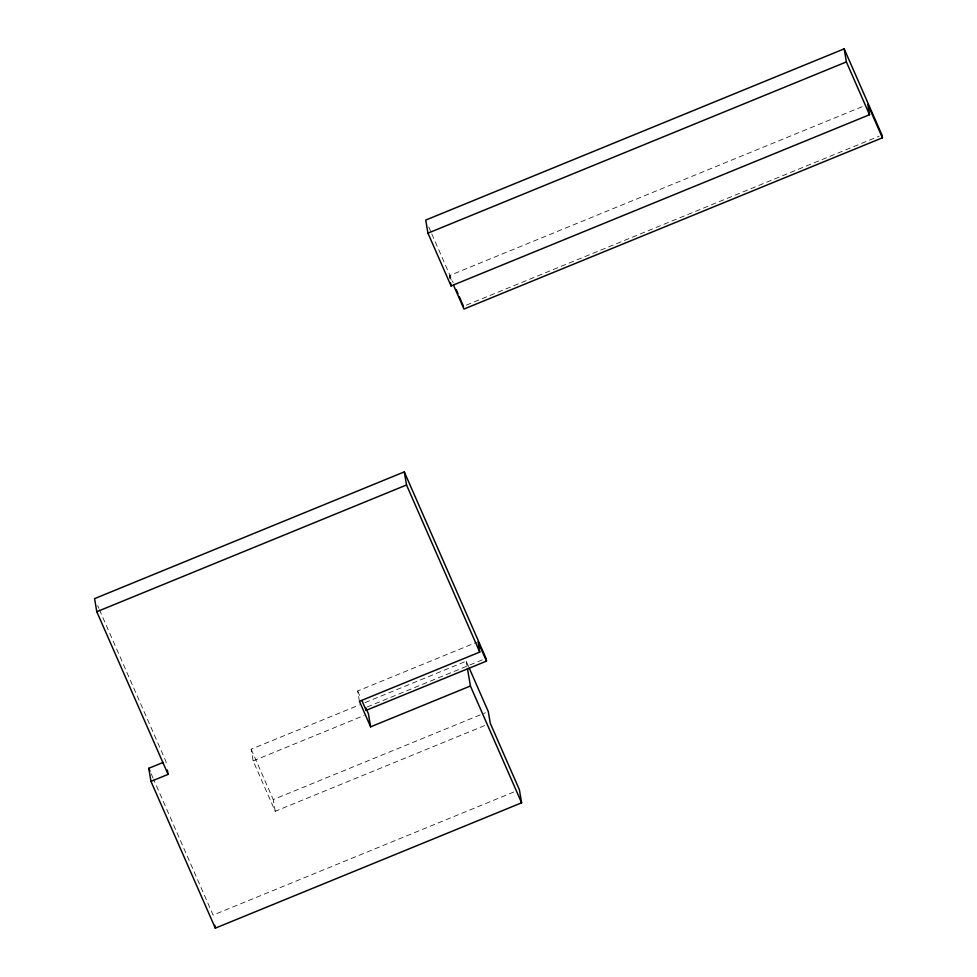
<?xml version="1.0" encoding="UTF-8"?>
<svg xmlns="http://www.w3.org/2000/svg" width="977" height="977" viewBox="0 0 977 977"><rect width="100%" height="100%" fill="white"/><g stroke="black" fill="none" stroke-linecap="round" stroke-linejoin="round"><path stroke-width="0.73" stroke-dasharray="4.88 3.66" d="M449.835 278.579L449.335 275.636L863.558 106.127M466.322 305.129L879.141 136.206M359.426 701.315L357.68 690.983L476.605 642.316M484.653 725.581L275.221 811.289L253.141 760.912L251.162 749.2L359.389 704.918M365.019 702.61L466.212 661.209L468.606 666.644M367.096 707.018L483.224 659.499M253.141 760.912L364.177 715.469M275.221 811.289L273.242 799.577L485.484 712.721M513.743 792.042L213.096 915.07L153.67 779.487M428.769 227.03L431.211 232.599M431.822 233.991L453.145 282.646M449.335 275.636L452.375 282.585M357.68 690.983L360.708 697.896M251.162 749.2L273.242 799.577M97.627 605.593L98.848 608.366M99.446 609.758L165.87 761.315L166.603 765.675M151.227 773.894L153.059 778.095M466.212 661.209L467.201 667.035"/><path stroke-width="1.47" d="M882.426 137.806L881.962 135.046L844.177 48.85L425.728 220.081L427.938 233.173L451.081 285.956L869.53 114.724L867.784 104.405L882.426 137.806L463.965 309.037L453.597 285.369M427.938 233.173L846.387 61.93L844.177 48.85M361.917 700.668L366.167 710.34L486.485 661.111L486.021 658.351L404.307 471.891L94.574 598.632L96.796 611.724L168.081 774.395L150.983 781.392L215.306 928.15L521.608 802.813L519.398 789.721L490.271 723.285L488.292 711.574L469.204 668.012M96.796 611.724L406.517 484.983L404.307 471.891M150.983 781.392L148.773 768.301L163.244 762.39M486.485 661.111L477.997 641.742L479.744 652.074L359.426 701.315L370.613 726.839L470.413 686.001L467.446 668.5M846.387 61.93L869.53 114.724M456.198 289.595L458.018 293.772M459.239 296.544L463.501 306.277M406.517 484.983L479.744 652.074M470.413 686.001L521.608 802.813M366.241 708.826L368.402 713.747L370.613 726.839M148.773 768.301L149.994 771.097M450.58 283.012L451.081 285.956M365.703 707.592L366.167 710.34M214.818 925.243L215.306 928.15M167.348 770.035L168.081 774.395"/></g></svg>
